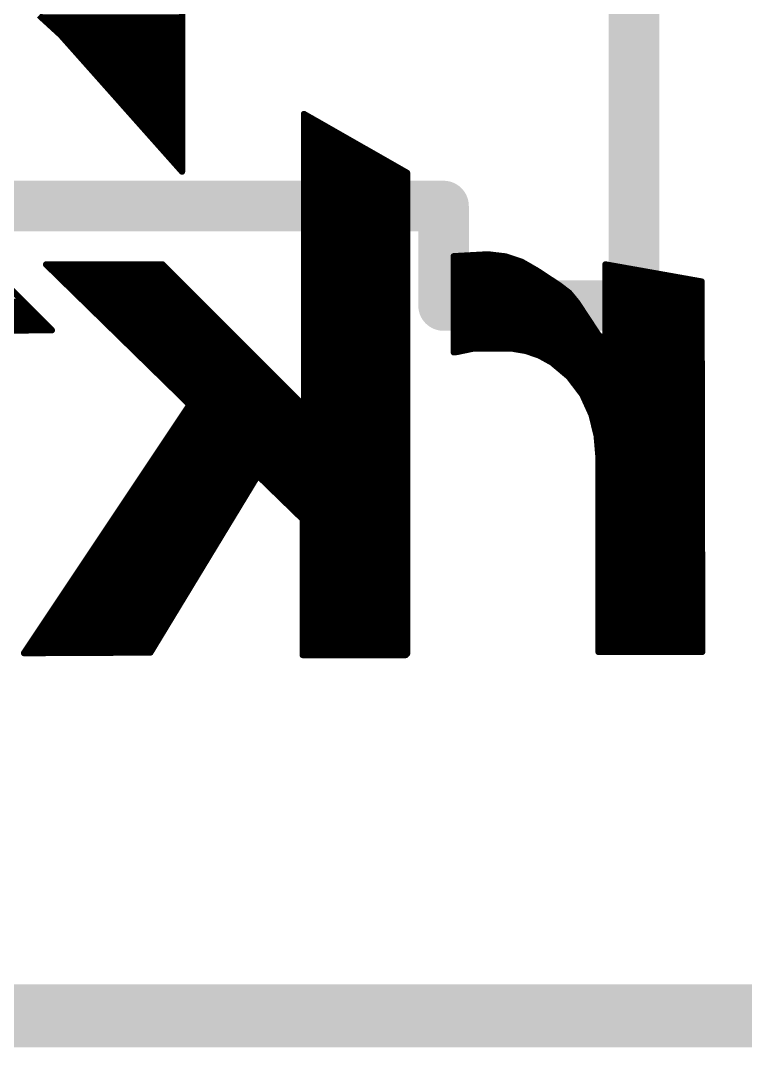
# Model space of a CAD drawing. Extents: x -0.1 to 38.2, y -26.7 to 20.4.
# Drawn here: x 21.35 to 24.263, y -0.127 to 4.001 of the extents above; entities that cross this region are included whole.
import ezdxf

# ---------------------------------------------------------------- set-up
doc = ezdxf.new("R2010")
doc.units = 0
for name, color, linetype in [('1', 12, 'CONTINUOUS'), ('16', 132, 'CONTINUOUS'), ('20', 53, 'CONTINUOUS'), ('21', 41, 'CONTINUOUS'), ('22', 40, 'CONTINUOUS')]:
    doc.layers.add(name, color=color, linetype=linetype)

msp = doc.modelspace()

# ---------------------------------------------------------------- linework, layer by layer
at = {"layer": '1', "const_width": 0.254}
msp.add_lwpolyline([(38.1, 0), (0, 0)], dxfattribs=at)
at = {"layer": '16', "const_width": 0.254}
msp.add_lwpolyline([(38.1, 0), (0, 0)], dxfattribs=at)
at = {"layer": '20', "const_width": 0.2032}
msp.add_lwpolyline([(0, 0), (38.1, 0)], dxfattribs=at)
at = {"layer": '21', "const_width": 0.2032}
for points in [[(23.815, 2.855), (23.815, 12.385)], [(15.05, 3.255), (23.05, 3.255)], [(23.05, 3.255), (23.05, 2.855)], [(23.05, 2.855), (23.815, 2.855)]]:
    msp.add_lwpolyline(points, dxfattribs=at)
at = {"layer": '21', "const_width": 0.1016}
for points in [[(23.1008, 3.255, 1), (22.9992, 3.255)], [(23.05, 3.2042, 1), (23.05, 3.3058)], [(23.05, 2.9058, 1), (23.05, 2.8042)], [(23.815, 2.8042, 1), (23.815, 2.9058)], [(22.9992, 2.855, 1), (23.1008, 2.855)], [(23.7642, 2.855, 1), (23.8658, 2.855)]]:
    msp.add_lwpolyline(points, format="xyb", dxfattribs=at)
at = {"layer": '22', "const_width": 0.0254}
for points in [[(21.9989, 4.9098), (21.9989, 3.3934)], [(21.5113, 3.9421), (21.4245, 4.0216)], [(21.4337, 4.0132), (21.9989, 4.0132)], [(21.4614, 3.9878), (21.9989, 3.9878)], [(21.4891, 3.9624), (21.9989, 3.9624)], [(21.9989, 3.3934), (21.5113, 3.9421)], [(21.5158, 3.937), (21.9989, 3.937)], [(21.5384, 3.9116), (21.9989, 3.9116)], [(21.561, 3.8862), (21.9989, 3.8862)], [(21.5836, 3.8608), (21.9989, 3.8608)], [(21.6061, 3.8354), (21.9989, 3.8354)], [(21.6287, 3.81), (21.9989, 3.81)], [(21.6513, 3.7846), (21.9989, 3.7846)], [(21.6738, 3.7592), (21.9989, 3.7592)], [(21.6964, 3.7338), (21.9989, 3.7338)], [(21.719, 3.7084), (21.9989, 3.7084)], [(21.7416, 3.683), (21.9989, 3.683)], [(21.7641, 3.6576), (21.9989, 3.6576)], [(21.7867, 3.6322), (21.9989, 3.6322)], [(22.9032, 3.3884), (22.4892, 3.6246)], [(22.4892, 3.6246), (22.4892, 2.4511)], [(21.8093, 3.6068), (21.9989, 3.6068)], [(21.8318, 3.5814), (21.9989, 3.5814)], [(22.4892, 3.6068), (22.5204, 3.6068)], [(22.4892, 3.5814), (22.5649, 3.5814)], [(21.8544, 3.556), (21.9989, 3.556)], [(22.4892, 3.556), (22.6094, 3.556)], [(21.877, 3.5306), (21.9989, 3.5306)], [(21.8996, 3.5052), (21.9989, 3.5052)], [(22.4892, 3.5306), (22.654, 3.5306)], [(22.4892, 3.5052), (22.6985, 3.5052)], [(21.9221, 3.4798), (21.9989, 3.4798)], [(21.9447, 3.4544), (21.9989, 3.4544)], [(22.4892, 3.4798), (22.743, 3.4798)], [(22.4892, 3.4544), (22.7875, 3.4544)], [(21.9673, 3.429), (21.9989, 3.429)], [(22.4892, 3.429), (22.832, 3.429)], [(21.9898, 3.4036), (21.9989, 3.4036)], [(22.4892, 3.4036), (22.8766, 3.4036)], [(22.4892, 3.3782), (22.9032, 3.3782)], [(22.9032, 1.4554), (22.9032, 3.3884)], [(22.4892, 3.3528), (22.9032, 3.3528)], [(22.4892, 3.3274), (22.9032, 3.3274)], [(22.4892, 3.302), (22.9032, 3.302)], [(22.4892, 3.2766), (22.9032, 3.2766)], [(22.4892, 3.2512), (22.9032, 3.2512)], [(22.4892, 3.2258), (22.9032, 3.2258)], [(22.4892, 3.2004), (22.9032, 3.2004)], [(22.4892, 3.175), (22.9032, 3.175)], [(22.4892, 3.1496), (22.9032, 3.1496)], [(22.4892, 3.1242), (22.9032, 3.1242)], [(22.4892, 3.0988), (22.9032, 3.0988)], [(22.4892, 3.0734), (22.9032, 3.0734)], [(22.4892, 3.048), (22.9032, 3.048)], [(23.2283, 3.0607), (23.0911, 3.0531)], [(23.0911, 3.0531), (23.0911, 2.667)], [(23.0911, 3.048), (23.3112, 3.048)], [(23.2984, 3.0523), (23.2283, 3.0607)], [(23.3653, 3.03), (23.2984, 3.0523)], [(21.4757, 2.7559), (21.209, 3.0226)], [(21.9202, 3.0201), (21.4528, 3.0201)], [(21.4528, 3.0201), (22.0294, 2.4562)], [(22.4892, 2.4511), (21.9202, 3.0201)], [(22.4892, 3.0226), (22.9032, 3.0226)], [(23.0911, 3.0226), (23.3781, 3.0226)], [(23.4264, 2.9947), (23.3653, 3.03)], [(24.0868, 2.9515), (23.7007, 3.0201)], [(23.7007, 3.0201), (23.7007, 2.733)], [(21.4762, 2.9972), (21.9431, 2.9972)], [(21.5022, 2.9718), (21.9685, 2.9718)], [(22.4892, 2.9972), (22.9032, 2.9972)], [(22.4892, 2.9718), (22.9032, 2.9718)], [(23.0911, 2.9972), (23.4221, 2.9972)], [(23.0911, 2.9718), (23.4612, 2.9718)], [(23.5153, 2.9362), (23.4264, 2.9947)], [(23.7007, 2.9972), (23.8296, 2.9972)], [(23.7007, 2.9718), (23.9725, 2.9718)], [(21.5282, 2.9464), (21.9939, 2.9464)], [(21.5541, 2.921), (22.0193, 2.921)], [(22.4892, 2.9464), (22.9032, 2.9464)], [(22.4892, 2.921), (22.9032, 2.921)], [(23.0911, 2.9464), (23.4998, 2.9464)], [(23.0911, 2.921), (23.5352, 2.921)], [(23.5548, 2.906), (23.5153, 2.9362)], [(23.7007, 2.9464), (24.0868, 2.9464)], [(23.7007, 2.921), (24.0869, 2.921)], [(24.0894, 1.463), (24.0868, 2.9515)], [(21.5801, 2.8956), (22.0447, 2.8956)], [(22.4892, 2.8956), (22.9032, 2.8956)], [(23.0911, 2.8956), (23.5633, 2.8956)], [(23.5864, 2.8677), (23.5548, 2.906)], [(23.7007, 2.8956), (24.0869, 2.8956)], [(20.3606, 2.8702), (21.3614, 2.8702)], [(20.3606, 2.8448), (21.3868, 2.8448)], [(21.6061, 2.8702), (22.0701, 2.8702)], [(21.632, 2.8448), (22.0955, 2.8448)], [(22.4892, 2.8702), (22.9032, 2.8702)], [(22.4892, 2.8448), (22.9032, 2.8448)], [(23.0911, 2.8702), (23.5843, 2.8702)], [(23.0911, 2.8448), (23.6015, 2.8448)], [(23.655, 2.7635), (23.5864, 2.8677)], [(23.7007, 2.8702), (24.0869, 2.8702)], [(23.7007, 2.8448), (24.087, 2.8448)], [(20.3606, 2.8194), (21.4122, 2.8194)], [(20.3606, 2.794), (21.4376, 2.794)], [(21.658, 2.8194), (22.1209, 2.8194)], [(21.684, 2.794), (22.1463, 2.794)], [(22.4892, 2.8194), (22.9032, 2.8194)], [(22.4892, 2.794), (22.9032, 2.794)], [(23.0911, 2.8194), (23.6182, 2.8194)], [(23.0911, 2.794), (23.6349, 2.794)], [(23.7007, 2.8194), (24.087, 2.8194)], [(23.7007, 2.794), (24.0871, 2.794)], [(20.3606, 2.7686), (21.463, 2.7686)], [(21.0769, 2.7534), (21.4757, 2.7559)], [(21.71, 2.7686), (22.1717, 2.7686)], [(22.4892, 2.7686), (22.9032, 2.7686)], [(23.0911, 2.7686), (23.6516, 2.7686)], [(23.6753, 2.733), (23.655, 2.7635)], [(23.7007, 2.7686), (24.0871, 2.7686)], [(21.7359, 2.7432), (22.1971, 2.7432)], [(21.7619, 2.7178), (22.2225, 2.7178)], [(22.4892, 2.7432), (22.9032, 2.7432)], [(22.4892, 2.7178), (22.9032, 2.7178)], [(23.0911, 2.7432), (23.6685, 2.7432)], [(23.0911, 2.7178), (24.0872, 2.7178)], [(23.6906, 2.728), (23.6753, 2.733)], [(23.7007, 2.733), (23.6906, 2.728)], [(23.7007, 2.7432), (24.0872, 2.7432)], [(21.7879, 2.6924), (22.2479, 2.6924)], [(22.4892, 2.6924), (22.9032, 2.6924)], [(23.0911, 2.6924), (24.0873, 2.6924)], [(23.1089, 2.6695), (23.1699, 2.6822)], [(23.1699, 2.6822), (23.3248, 2.6822)], [(23.3248, 2.6822), (23.381, 2.6727)], [(23.381, 2.6727), (23.4349, 2.6539)], [(21.8139, 2.667), (22.2733, 2.667)], [(21.8398, 2.6416), (22.2987, 2.6416)], [(22.4892, 2.667), (22.9032, 2.667)], [(22.4892, 2.6416), (22.9032, 2.6416)], [(23.0911, 2.667), (23.0937, 2.667)], [(23.0911, 2.667), (23.0937, 2.667)], [(23.0937, 2.667), (23.1089, 2.6695)], [(23.3973, 2.667), (24.0873, 2.667)], [(23.4349, 2.6539), (23.4848, 2.6264)], [(23.4572, 2.6416), (24.0873, 2.6416)], [(21.8658, 2.6162), (22.3241, 2.6162)], [(21.8918, 2.5908), (22.3495, 2.5908)], [(22.4892, 2.6162), (22.9032, 2.6162)], [(22.4892, 2.5908), (22.9032, 2.5908)], [(23.4848, 2.6264), (23.5535, 2.5687)], [(23.4969, 2.6162), (24.0874, 2.6162)], [(23.5272, 2.5908), (24.0874, 2.5908)], [(21.9177, 2.5654), (22.3749, 2.5654)], [(22.4892, 2.5654), (22.9032, 2.5654)], [(23.5535, 2.5687), (23.6078, 2.4972)], [(23.556, 2.5654), (24.0875, 2.5654)], [(21.9437, 2.54), (22.4003, 2.54)], [(21.9697, 2.5146), (22.4257, 2.5146)], [(22.4892, 2.54), (22.9032, 2.54)], [(22.4892, 2.5146), (22.9032, 2.5146)], [(23.5753, 2.54), (24.0875, 2.54)], [(23.5945, 2.5146), (24.0876, 2.5146)], [(21.9957, 2.4892), (22.4511, 2.4892)], [(22.4892, 2.4892), (22.9032, 2.4892)], [(23.6078, 2.4972), (23.6449, 2.4155)], [(23.6114, 2.4892), (24.0876, 2.4892)], [(22.0294, 2.4562), (21.3639, 1.458)], [(22.0175, 2.4384), (22.9032, 2.4384)], [(22.0216, 2.4638), (22.4765, 2.4638)], [(22.4892, 2.4638), (22.9032, 2.4638)], [(23.6229, 2.4638), (24.0877, 2.4638)], [(23.6345, 2.4384), (24.0877, 2.4384)], [(21.9837, 2.3876), (22.9032, 2.3876)], [(22.0006, 2.413), (22.9032, 2.413)], [(23.6449, 2.4155), (23.6654, 2.3315)], [(23.6455, 2.413), (24.0877, 2.413)], [(23.6517, 2.3876), (24.0878, 2.3876)], [(21.9667, 2.3622), (22.9032, 2.3622)], [(23.6579, 2.3622), (24.0878, 2.3622)], [(21.9329, 2.3114), (22.9032, 2.3114)], [(21.9498, 2.3368), (22.9032, 2.3368)], [(23.6641, 2.3368), (24.0879, 2.3368)], [(23.6654, 2.3315), (23.6728, 2.2454)], [(23.6671, 2.3114), (24.0879, 2.3114)], [(21.899, 2.2606), (22.9032, 2.2606)], [(21.9159, 2.286), (22.9032, 2.286)], [(23.6693, 2.286), (24.088, 2.286)], [(23.6715, 2.2606), (24.088, 2.2606)], [(21.8821, 2.2352), (22.9032, 2.2352)], [(23.6728, 2.2454), (23.6728, 1.463)], [(23.6728, 2.2352), (24.0881, 2.2352)], [(21.8482, 2.1844), (22.9032, 2.1844)], [(21.8651, 2.2098), (22.9032, 2.2098)], [(23.6728, 2.2098), (24.0881, 2.2098)], [(23.6728, 2.1844), (24.0881, 2.1844)], [(21.8313, 2.159), (22.2956, 2.159)], [(21.8719, 1.4605), (22.2987, 2.1641)], [(22.2987, 2.1641), (22.3037, 2.1717)], [(22.3037, 2.1717), (22.4841, 1.9964)], [(22.3168, 2.159), (22.9032, 2.159)], [(23.6728, 2.159), (24.0882, 2.159)], [(21.7974, 2.1082), (22.2648, 2.1082)], [(21.8143, 2.1336), (22.2802, 2.1336)], [(22.3429, 2.1336), (22.9032, 2.1336)], [(22.369, 2.1082), (22.9032, 2.1082)], [(23.6728, 2.1336), (24.0882, 2.1336)], [(23.6728, 2.1082), (24.0883, 2.1082)], [(21.7635, 2.0574), (22.234, 2.0574)], [(21.7805, 2.0828), (22.2494, 2.0828)], [(22.3952, 2.0828), (22.9032, 2.0828)], [(22.4213, 2.0574), (22.9032, 2.0574)], [(23.6728, 2.0828), (24.0883, 2.0828)], [(23.6728, 2.0574), (24.0884, 2.0574)], [(21.7466, 2.032), (22.2186, 2.032)], [(22.4475, 2.032), (22.9032, 2.032)], [(23.6728, 2.032), (24.0884, 2.032)], [(21.7127, 1.9812), (22.1878, 1.9812)], [(21.7297, 2.0066), (22.2032, 2.0066)], [(22.4736, 2.0066), (22.9032, 2.0066)], [(22.4841, 1.9964), (22.4841, 1.4503)], [(22.4841, 1.9812), (22.9032, 1.9812)], [(23.6728, 2.0066), (24.0885, 2.0066)], [(23.6728, 1.9812), (24.0885, 1.9812)], [(21.6789, 1.9304), (22.1569, 1.9304)], [(21.6958, 1.9558), (22.1723, 1.9558)], [(22.4841, 1.9558), (22.9032, 1.9558)], [(22.4841, 1.9304), (22.9032, 1.9304)], [(23.6728, 1.9558), (24.0885, 1.9558)], [(23.6728, 1.9304), (24.0886, 1.9304)], [(21.6619, 1.905), (22.1415, 1.905)], [(22.4841, 1.905), (22.9032, 1.905)], [(23.6728, 1.905), (24.0886, 1.905)], [(21.628, 1.8542), (22.1107, 1.8542)], [(21.645, 1.8796), (22.1261, 1.8796)], [(22.4841, 1.8796), (22.9032, 1.8796)], [(22.4841, 1.8542), (22.9032, 1.8542)], [(23.6728, 1.8796), (24.0887, 1.8796)], [(23.6728, 1.8542), (24.0887, 1.8542)], [(21.6111, 1.8288), (22.0953, 1.8288)], [(22.4841, 1.8288), (22.9032, 1.8288)], [(23.6728, 1.8288), (24.0888, 1.8288)], [(21.5772, 1.778), (22.0645, 1.778)], [(21.5942, 1.8034), (22.0799, 1.8034)], [(22.4841, 1.8034), (22.9032, 1.8034)], [(22.4841, 1.778), (22.9032, 1.778)], [(23.6728, 1.8034), (24.0888, 1.8034)], [(23.6728, 1.778), (24.0889, 1.778)], [(21.5434, 1.7272), (22.0337, 1.7272)], [(21.5603, 1.7526), (22.0491, 1.7526)], [(22.4841, 1.7526), (22.9032, 1.7526)], [(22.4841, 1.7272), (22.9032, 1.7272)], [(23.6728, 1.7526), (24.0889, 1.7526)], [(23.6728, 1.7272), (24.0889, 1.7272)], [(21.5264, 1.7018), (22.0183, 1.7018)], [(22.4841, 1.7018), (22.9032, 1.7018)], [(23.6728, 1.7018), (24.089, 1.7018)], [(21.4926, 1.651), (21.9875, 1.651)], [(21.5095, 1.6764), (22.0029, 1.6764)], [(22.4841, 1.6764), (22.9032, 1.6764)], [(22.4841, 1.651), (22.9032, 1.651)], [(23.6728, 1.6764), (24.089, 1.6764)], [(23.6728, 1.651), (24.0891, 1.651)], [(21.4587, 1.6002), (21.9566, 1.6002)], [(21.4756, 1.6256), (21.972, 1.6256)], [(22.4841, 1.6256), (22.9032, 1.6256)], [(22.4841, 1.6002), (22.9032, 1.6002)], [(23.6728, 1.6256), (24.0891, 1.6256)], [(23.6728, 1.6002), (24.0892, 1.6002)], [(21.4418, 1.5748), (21.9412, 1.5748)], [(22.4841, 1.5748), (22.9032, 1.5748)], [(23.6728, 1.5748), (24.0892, 1.5748)], [(21.4079, 1.524), (21.9104, 1.524)], [(21.4248, 1.5494), (21.9258, 1.5494)], [(22.4841, 1.5494), (22.9032, 1.5494)], [(22.4841, 1.524), (22.9032, 1.524)], [(23.6728, 1.5494), (24.0892, 1.5494)], [(23.6728, 1.524), (24.0893, 1.524)], [(21.391, 1.4986), (21.895, 1.4986)], [(22.4841, 1.4986), (22.9032, 1.4986)], [(23.6728, 1.4986), (24.0893, 1.4986)], [(21.3639, 1.458), (21.8719, 1.4605)], [(21.374, 1.4732), (21.8796, 1.4732)], [(22.4841, 1.4732), (22.9032, 1.4732)], [(22.4841, 1.4503), (22.8981, 1.4503)], [(22.8981, 1.4503), (22.9032, 1.4554)], [(23.6728, 1.4732), (24.0894, 1.4732)], [(23.6728, 1.463), (24.0894, 1.463)]]:
    msp.add_lwpolyline(points, dxfattribs=at)
at = {"layer": '22', "const_width": 0.0127}
for points in [[(21.4614, 3.9941, 1), (21.4614, 3.9815)], [(21.4891, 3.9688, 1), (21.4891, 3.9561)], [(21.9989, 3.9815, 1), (21.9989, 3.9941)], [(21.9989, 3.9561, 1), (21.9989, 3.9688)], [(21.516, 3.9463, 1), (21.5066, 3.9379)], [(21.507, 3.9374, 1), (21.5156, 3.9468)], [(21.5158, 3.9434, 1), (21.5158, 3.9307)], [(21.5384, 3.9179, 1), (21.5384, 3.9053)], [(21.9989, 3.9307, 1), (21.9989, 3.9434)], [(21.9989, 3.9053, 1), (21.9989, 3.9179)], [(21.561, 3.8925, 1), (21.561, 3.8799)], [(21.9989, 3.8799, 1), (21.9989, 3.8925)], [(21.5836, 3.8672, 1), (21.5836, 3.8545)], [(21.6061, 3.8418, 1), (21.6061, 3.8291)], [(21.9989, 3.8545, 1), (21.9989, 3.8672)], [(21.9989, 3.8291, 1), (21.9989, 3.8418)], [(21.6287, 3.8163, 1), (21.6287, 3.8037)], [(21.6513, 3.791, 1), (21.6513, 3.7783)], [(21.9989, 3.8037, 1), (21.9989, 3.8163)], [(21.9989, 3.7783, 1), (21.9989, 3.791)], [(21.6738, 3.7656, 1), (21.6738, 3.7529)], [(21.9989, 3.7529, 1), (21.9989, 3.7656)], [(21.6964, 3.7401, 1), (21.6964, 3.7275)], [(21.719, 3.7147, 1), (21.719, 3.7021)], [(21.9989, 3.7275, 1), (21.9989, 3.7401)], [(21.9989, 3.7021, 1), (21.9989, 3.7147)], [(21.7416, 3.6894, 1), (21.7416, 3.6767)], [(21.9989, 3.6767, 1), (21.9989, 3.6894)], [(21.7641, 3.6639, 1), (21.7641, 3.6513)], [(21.7867, 3.6385, 1), (21.7867, 3.6259)], [(21.9989, 3.6513, 1), (21.9989, 3.6639)], [(21.9989, 3.6259, 1), (21.9989, 3.6385)], [(22.4956, 3.6246, 1), (22.4828, 3.6246)], [(22.4923, 3.6301, 1), (22.4861, 3.6191)], [(21.8093, 3.6132, 1), (21.8093, 3.6005)], [(21.8318, 3.5878, 1), (21.8318, 3.5751)], [(21.9989, 3.6005, 1), (21.9989, 3.6132)], [(21.9989, 3.5751, 1), (21.9989, 3.5878)], [(22.4892, 3.6132, 1), (22.4892, 3.6005)], [(22.4892, 3.5878, 1), (22.4892, 3.5751)], [(22.5204, 3.6005, 1), (22.5204, 3.6132)], [(22.5649, 3.5751, 1), (22.5649, 3.5878)], [(21.8544, 3.5623, 1), (21.8544, 3.5497)], [(21.9989, 3.5497, 1), (21.9989, 3.5623)], [(22.4892, 3.5623, 1), (22.4892, 3.5497)], [(22.6094, 3.5497, 1), (22.6094, 3.5623)], [(21.877, 3.537, 1), (21.877, 3.5243)], [(21.8996, 3.5116, 1), (21.8996, 3.4989)], [(21.9989, 3.5243, 1), (21.9989, 3.537)], [(21.9989, 3.4989, 1), (21.9989, 3.5116)], [(22.4892, 3.537, 1), (22.4892, 3.5243)], [(22.4892, 3.5116, 1), (22.4892, 3.4989)], [(22.654, 3.5243, 1), (22.654, 3.537)], [(22.6985, 3.4989, 1), (22.6985, 3.5116)], [(21.9221, 3.4861, 1), (21.9221, 3.4735)], [(21.9989, 3.4735, 1), (21.9989, 3.4861)], [(22.4892, 3.4861, 1), (22.4892, 3.4735)], [(22.743, 3.4735, 1), (22.743, 3.4861)], [(21.9447, 3.4607, 1), (21.9447, 3.4481)], [(21.9673, 3.4354, 1), (21.9673, 3.4227)], [(21.9989, 3.4481, 1), (21.9989, 3.4607)], [(21.9989, 3.4227, 1), (21.9989, 3.4354)], [(22.4892, 3.4607, 1), (22.4892, 3.4481)], [(22.4892, 3.4354, 1), (22.4892, 3.4227)], [(22.7875, 3.4481, 1), (22.7875, 3.4607)], [(22.832, 3.4227, 1), (22.832, 3.4354)], [(21.9898, 3.4099, 1), (21.9898, 3.3973)], [(21.9926, 3.3934, 1), (22.0053, 3.3934)], [(21.9942, 3.3892, 1), (22.0036, 3.3976)], [(21.9989, 3.3973, 1), (21.9989, 3.4099)], [(22.4892, 3.4099, 1), (22.4892, 3.3973)], [(22.4892, 3.3845, 1), (22.4892, 3.3719)], [(22.8766, 3.3973, 1), (22.8766, 3.4099)], [(22.9096, 3.3884, 1), (22.8969, 3.3884)], [(22.9001, 3.3829, 1), (22.9063, 3.3939)], [(22.9032, 3.3719, 1), (22.9032, 3.3845)], [(22.4892, 3.3592, 1), (22.4892, 3.3465)], [(22.9032, 3.3465, 1), (22.9032, 3.3592)], [(22.4892, 3.3338, 1), (22.4892, 3.3211)], [(22.4892, 3.3083, 1), (22.4892, 3.2957)], [(22.9032, 3.3211, 1), (22.9032, 3.3338)], [(22.9032, 3.2957, 1), (22.9032, 3.3083)], [(22.4892, 3.283, 1), (22.4892, 3.2703)], [(22.4892, 3.2576, 1), (22.4892, 3.2449)], [(22.9032, 3.2703, 1), (22.9032, 3.283)], [(22.9032, 3.2449, 1), (22.9032, 3.2576)], [(22.4892, 3.2321, 1), (22.4892, 3.2195)], [(22.9032, 3.2195, 1), (22.9032, 3.2321)], [(22.4892, 3.2067, 1), (22.4892, 3.1941)], [(22.4892, 3.1814, 1), (22.4892, 3.1687)], [(22.9032, 3.1941, 1), (22.9032, 3.2067)], [(22.9032, 3.1687, 1), (22.9032, 3.1814)], [(22.4892, 3.1559, 1), (22.4892, 3.1433)], [(22.9032, 3.1433, 1), (22.9032, 3.1559)], [(22.4892, 3.1305, 1), (22.4892, 3.1179)], [(22.4892, 3.1052, 1), (22.4892, 3.0925)], [(22.9032, 3.1179, 1), (22.9032, 3.1305)], [(22.9032, 3.0925, 1), (22.9032, 3.1052)], [(22.4892, 3.0798, 1), (22.4892, 3.0671)], [(22.4892, 3.0543, 1), (22.4892, 3.0417)], [(22.9032, 3.0671, 1), (22.9032, 3.0798)], [(22.9032, 3.0417, 1), (22.9032, 3.0543)], [(23.0975, 3.0531, 1), (23.0847, 3.0531)], [(23.0907, 3.0594, 1), (23.0915, 3.0468)], [(23.0911, 3.0543, 1), (23.0911, 3.0417)], [(23.2291, 3.067, 1), (23.2275, 3.0544)], [(23.2287, 3.0544, 1), (23.2279, 3.067)], [(23.3004, 3.0583, 1), (23.2963, 3.0463)], [(23.2976, 3.046, 1), (23.2991, 3.0586)], [(23.3112, 3.0417, 1), (23.3112, 3.0543)], [(21.4528, 3.0265, 1), (21.4528, 3.0138)], [(21.4572, 3.0246, 1), (21.4484, 3.0156)], [(21.9247, 3.0246, 1), (21.9157, 3.0156)], [(21.9202, 3.0138, 1), (21.9202, 3.0265)], [(22.4892, 3.029, 1), (22.4892, 3.0163)], [(22.9032, 3.0163, 1), (22.9032, 3.029)], [(23.0911, 3.029, 1), (23.0911, 3.0163)], [(23.3685, 3.0355, 1), (23.3621, 3.0245)], [(23.3633, 3.024, 1), (23.3673, 3.036)], [(23.3781, 3.0163, 1), (23.3781, 3.029)], [(23.7018, 3.0264, 1), (23.6996, 3.0138)], [(23.7071, 3.0201, 1), (23.6944, 3.0201)], [(21.4762, 3.0036, 1), (21.4762, 2.9909)], [(21.5022, 2.9781, 1), (21.5022, 2.9655)], [(21.9431, 2.9909, 1), (21.9431, 3.0036)], [(21.9685, 2.9655, 1), (21.9685, 2.9781)], [(22.4892, 3.0036, 1), (22.4892, 2.9909)], [(22.4892, 2.9781, 1), (22.4892, 2.9655)], [(22.9032, 2.9909, 1), (22.9032, 3.0036)], [(22.9032, 2.9655, 1), (22.9032, 2.9781)], [(23.0911, 3.0036, 1), (23.0911, 2.9909)], [(23.0911, 2.9781, 1), (23.0911, 2.9655)], [(23.4299, 3, 1), (23.4229, 2.9894)], [(23.4221, 2.9909, 1), (23.4221, 3.0036)], [(23.4232, 2.9892, 1), (23.4296, 3.0002)], [(23.4612, 2.9655, 1), (23.4612, 2.9781)], [(23.7007, 3.0036, 1), (23.7007, 2.9909)], [(23.7007, 2.9781, 1), (23.7007, 2.9655)], [(23.8296, 2.9909, 1), (23.8296, 3.0036)], [(23.9725, 2.9655, 1), (23.9725, 2.9781)], [(21.5282, 2.9527, 1), (21.5282, 2.9401)], [(21.5541, 2.9274, 1), (21.5541, 2.9147)], [(21.9939, 2.9401, 1), (21.9939, 2.9527)], [(22.0193, 2.9147, 1), (22.0193, 2.9274)], [(22.4892, 2.9527, 1), (22.4892, 2.9401)], [(22.4892, 2.9274, 1), (22.4892, 2.9147)], [(22.9032, 2.9401, 1), (22.9032, 2.9527)], [(22.9032, 2.9147, 1), (22.9032, 2.9274)], [(23.0911, 2.9274, 1), (23.0911, 2.9147)], [(23.0911, 2.9527, 1), (23.0911, 2.9401)], [(23.4998, 2.9401, 1), (23.4998, 2.9527)], [(23.5192, 2.9412, 1), (23.5114, 2.9312)], [(23.5118, 2.9309, 1), (23.5188, 2.9415)], [(23.5352, 2.9147, 1), (23.5352, 2.9274)], [(23.7007, 2.9274, 1), (23.7007, 2.9147)], [(23.7007, 2.9527, 1), (23.7007, 2.9401)], [(24.0931, 2.9515, 1), (24.0805, 2.9515)], [(24.0857, 2.9452, 1), (24.0879, 2.9578)], [(24.0868, 2.9401, 1), (24.0868, 2.9527)], [(24.0869, 2.9147, 1), (24.0869, 2.9274)], [(21.5801, 2.9019, 1), (21.5801, 2.8893)], [(22.0447, 2.8893, 1), (22.0447, 2.9019)], [(22.4892, 2.9019, 1), (22.4892, 2.8893)], [(22.9032, 2.8893, 1), (22.9032, 2.9019)], [(23.0911, 2.9019, 1), (23.0911, 2.8893)], [(23.5596, 2.91, 1), (23.5499, 2.902)], [(23.5509, 2.901, 1), (23.5586, 2.911)], [(23.5633, 2.8893, 1), (23.5633, 2.9019)], [(23.7007, 2.9019, 1), (23.7007, 2.8893)], [(24.0869, 2.8893, 1), (24.0869, 2.9019)], [(21.3614, 2.8639, 1), (21.3614, 2.8765)], [(21.3868, 2.8385, 1), (21.3868, 2.8512)], [(21.6061, 2.8765, 1), (21.6061, 2.8639)], [(21.632, 2.8512, 1), (21.632, 2.8385)], [(22.0701, 2.8639, 1), (22.0701, 2.8765)], [(22.0955, 2.8385, 1), (22.0955, 2.8512)], [(22.4892, 2.8765, 1), (22.4892, 2.8639)], [(22.4892, 2.8512, 1), (22.4892, 2.8385)], [(22.9032, 2.8639, 1), (22.9032, 2.8765)], [(22.9032, 2.8385, 1), (22.9032, 2.8512)], [(23.0911, 2.8512, 1), (23.0911, 2.8385)], [(23.0911, 2.8765, 1), (23.0911, 2.8639)], [(23.5917, 2.8712, 1), (23.5811, 2.8642)], [(23.5815, 2.8637, 1), (23.5913, 2.8717)], [(23.5843, 2.8639, 1), (23.5843, 2.8765)], [(23.6015, 2.8385, 1), (23.6015, 2.8512)], [(23.7007, 2.8512, 1), (23.7007, 2.8385)], [(23.7007, 2.8765, 1), (23.7007, 2.8639)], [(24.0869, 2.8639, 1), (24.0869, 2.8765)], [(24.087, 2.8385, 1), (24.087, 2.8512)], [(21.4122, 2.8131, 1), (21.4122, 2.8258)], [(21.658, 2.8258, 1), (21.658, 2.8131)], [(22.1209, 2.8131, 1), (22.1209, 2.8258)], [(22.4892, 2.8258, 1), (22.4892, 2.8131)], [(22.9032, 2.8131, 1), (22.9032, 2.8258)], [(23.0911, 2.8258, 1), (23.0911, 2.8131)], [(23.6182, 2.8131, 1), (23.6182, 2.8258)], [(23.7007, 2.8258, 1), (23.7007, 2.8131)], [(24.087, 2.8131, 1), (24.087, 2.8258)], [(21.4376, 2.7877, 1), (21.4376, 2.8003)], [(21.463, 2.7623, 1), (21.463, 2.775)], [(21.4712, 2.7514, 1), (21.4802, 2.7604)], [(21.4757, 2.7496, 1), (21.4757, 2.7622)], [(21.684, 2.8003, 1), (21.684, 2.7877)], [(21.71, 2.775, 1), (21.71, 2.7623)], [(22.1463, 2.7877, 1), (22.1463, 2.8003)], [(22.1717, 2.7623, 1), (22.1717, 2.775)], [(22.4892, 2.8003, 1), (22.4892, 2.7877)], [(22.4892, 2.775, 1), (22.4892, 2.7623)], [(22.9032, 2.7877, 1), (22.9032, 2.8003)], [(22.9032, 2.7623, 1), (22.9032, 2.775)], [(23.0911, 2.775, 1), (23.0911, 2.7623)], [(23.0911, 2.8003, 1), (23.0911, 2.7877)], [(23.6349, 2.7877, 1), (23.6349, 2.8003)], [(23.6603, 2.767, 1), (23.6497, 2.76)], [(23.6497, 2.76, 1), (23.6603, 2.767)], [(23.6516, 2.7623, 1), (23.6516, 2.775)], [(23.7007, 2.775, 1), (23.7007, 2.7623)], [(23.7007, 2.8003, 1), (23.7007, 2.7877)], [(24.0871, 2.7877, 1), (24.0871, 2.8003)], [(24.0871, 2.7623, 1), (24.0871, 2.775)], [(21.7359, 2.7496, 1), (21.7359, 2.7369)], [(21.7619, 2.7241, 1), (21.7619, 2.7115)], [(22.1971, 2.7369, 1), (22.1971, 2.7496)], [(22.2225, 2.7115, 1), (22.2225, 2.7241)], [(22.4892, 2.7496, 1), (22.4892, 2.7369)], [(22.4892, 2.7241, 1), (22.4892, 2.7115)], [(22.9032, 2.7369, 1), (22.9032, 2.7496)], [(22.9032, 2.7115, 1), (22.9032, 2.7241)], [(23.0911, 2.7496, 1), (23.0911, 2.7369)], [(23.0911, 2.7241, 1), (23.0911, 2.7115)], [(23.6685, 2.7369, 1), (23.6685, 2.7496)], [(23.6773, 2.739, 1), (23.6733, 2.727)], [(23.67, 2.7295, 1), (23.6806, 2.7365)], [(23.6878, 2.7337, 1), (23.6934, 2.7223)], [(23.6886, 2.722, 1), (23.6926, 2.734)], [(23.7007, 2.7496, 1), (23.7007, 2.7369)], [(23.6944, 2.733, 1), (23.7071, 2.733)], [(23.7035, 2.7273, 1), (23.6979, 2.7387)], [(24.0872, 2.7369, 1), (24.0872, 2.7496)], [(24.0872, 2.7115, 1), (24.0872, 2.7241)], [(21.7879, 2.6987, 1), (21.7879, 2.6861)], [(22.2479, 2.6861, 1), (22.2479, 2.6987)], [(22.4892, 2.6987, 1), (22.4892, 2.6861)], [(22.9032, 2.6861, 1), (22.9032, 2.6987)], [(23.0911, 2.6987, 1), (23.0911, 2.6861)], [(23.1699, 2.6885, 1), (23.1699, 2.6759)], [(23.1712, 2.676, 1), (23.1686, 2.6884)], [(23.3259, 2.6885, 1), (23.3237, 2.6759)], [(23.3248, 2.6759, 1), (23.3248, 2.6885)], [(23.3831, 2.6787, 1), (23.3789, 2.6667)], [(23.38, 2.6664, 1), (23.3821, 2.6789)], [(24.0873, 2.6861, 1), (24.0873, 2.6987)], [(21.8139, 2.6734, 1), (21.8139, 2.6607)], [(21.8398, 2.6479, 1), (21.8398, 2.6353)], [(22.2733, 2.6607, 1), (22.2733, 2.6734)], [(22.2987, 2.6353, 1), (22.2987, 2.6479)], [(22.4892, 2.6734, 1), (22.4892, 2.6607)], [(22.4892, 2.6479, 1), (22.4892, 2.6353)], [(22.9032, 2.6607, 1), (22.9032, 2.6734)], [(22.9032, 2.6353, 1), (22.9032, 2.6479)], [(23.0911, 2.6734, 1), (23.0911, 2.6607)], [(23.0911, 2.6734, 1), (23.0911, 2.6607)], [(23.0847, 2.667, 1), (23.0975, 2.667)], [(23.0927, 2.6733, 1), (23.0947, 2.6607)], [(23.0937, 2.6607, 1), (23.0937, 2.6734)], [(23.0937, 2.6607, 1), (23.0937, 2.6734)], [(23.1076, 2.6757, 1), (23.1102, 2.6633)], [(23.1099, 2.6632, 1), (23.1079, 2.6758)], [(23.3973, 2.6734, 1), (23.3973, 2.6607)], [(23.4379, 2.6595, 1), (23.4318, 2.6484)], [(23.4328, 2.6479, 1), (23.437, 2.6599)], [(23.4572, 2.6479, 1), (23.4572, 2.6353)], [(24.0873, 2.6607, 1), (24.0873, 2.6734)], [(24.0873, 2.6353, 1), (24.0873, 2.6479)], [(21.8658, 2.6225, 1), (21.8658, 2.6099)], [(21.8918, 2.5972, 1), (21.8918, 2.5845)], [(22.3241, 2.6099, 1), (22.3241, 2.6225)], [(22.3495, 2.5845, 1), (22.3495, 2.5972)], [(22.4892, 2.6225, 1), (22.4892, 2.6099)], [(22.4892, 2.5972, 1), (22.4892, 2.5845)], [(22.9032, 2.6099, 1), (22.9032, 2.6225)], [(22.9032, 2.5845, 1), (22.9032, 2.5972)], [(23.4889, 2.6313, 1), (23.4807, 2.6215)], [(23.4817, 2.6208, 1), (23.4879, 2.632)], [(23.4969, 2.6225, 1), (23.4969, 2.6099)], [(23.5272, 2.5972, 1), (23.5272, 2.5845)], [(24.0874, 2.6099, 1), (24.0874, 2.6225)], [(24.0874, 2.5845, 1), (24.0874, 2.5972)], [(21.9177, 2.5717, 1), (21.9177, 2.5591)], [(22.3749, 2.5591, 1), (22.3749, 2.5717)], [(22.4892, 2.5717, 1), (22.4892, 2.5591)], [(22.9032, 2.5591, 1), (22.9032, 2.5717)], [(23.5586, 2.5725, 1), (23.5484, 2.5648)], [(23.5494, 2.5638, 1), (23.5576, 2.5735)], [(23.556, 2.5717, 1), (23.556, 2.5591)], [(24.0875, 2.5591, 1), (24.0875, 2.5717)], [(21.9437, 2.5463, 1), (21.9437, 2.5337)], [(21.9697, 2.521, 1), (21.9697, 2.5083)], [(22.4003, 2.5337, 1), (22.4003, 2.5463)], [(22.4257, 2.5083, 1), (22.4257, 2.521)], [(22.4892, 2.5463, 1), (22.4892, 2.5337)], [(22.4892, 2.521, 1), (22.4892, 2.5083)], [(22.9032, 2.5337, 1), (22.9032, 2.5463)], [(22.9032, 2.5083, 1), (22.9032, 2.521)], [(23.5753, 2.5463, 1), (23.5753, 2.5337)], [(23.5945, 2.521, 1), (23.5945, 2.5083)], [(24.0875, 2.5337, 1), (24.0875, 2.5463)], [(24.0876, 2.5083, 1), (24.0876, 2.521)], [(21.9957, 2.4956, 1), (21.9957, 2.4829)], [(22.4511, 2.4829, 1), (22.4511, 2.4956)], [(22.4892, 2.4956, 1), (22.4892, 2.4829)], [(22.9032, 2.4829, 1), (22.9032, 2.4956)], [(23.6135, 2.4998, 1), (23.602, 2.4946)], [(23.6027, 2.4933, 1), (23.6128, 2.501)], [(23.6114, 2.4956, 1), (23.6114, 2.4829)], [(24.0876, 2.4829, 1), (24.0876, 2.4956)], [(22.0175, 2.4447, 1), (22.0175, 2.4321)], [(22.0216, 2.4701, 1), (22.0216, 2.4575)], [(22.0347, 2.4527, 1), (22.0241, 2.4597)], [(22.025, 2.4517, 1), (22.0338, 2.4607)], [(22.4765, 2.4575, 1), (22.4765, 2.4701)], [(22.4828, 2.4511, 1), (22.4956, 2.4511)], [(22.4892, 2.4701, 1), (22.4892, 2.4575)], [(22.4847, 2.4466, 1), (22.4937, 2.4556)], [(22.9032, 2.4575, 1), (22.9032, 2.4701)], [(22.9032, 2.4321, 1), (22.9032, 2.4447)], [(23.6229, 2.4701, 1), (23.6229, 2.4575)], [(23.6345, 2.4447, 1), (23.6345, 2.4321)], [(24.0877, 2.4575, 1), (24.0877, 2.4701)], [(24.0877, 2.4321, 1), (24.0877, 2.4447)], [(21.9837, 2.3939, 1), (21.9837, 2.3813)], [(22.0006, 2.4194, 1), (22.0006, 2.4067)], [(22.9032, 2.4067, 1), (22.9032, 2.4194)], [(22.9032, 2.3813, 1), (22.9032, 2.3939)], [(23.6511, 2.417, 1), (23.6387, 2.414)], [(23.6391, 2.4129, 1), (23.6507, 2.4181)], [(23.6455, 2.4194, 1), (23.6455, 2.4067)], [(23.6517, 2.3939, 1), (23.6517, 2.3813)], [(24.0877, 2.4067, 1), (24.0877, 2.4194)], [(24.0878, 2.3813, 1), (24.0878, 2.3939)], [(21.9667, 2.3685, 1), (21.9667, 2.3559)], [(22.9032, 2.3559, 1), (22.9032, 2.3685)], [(23.6579, 2.3685, 1), (23.6579, 2.3559)], [(24.0878, 2.3559, 1), (24.0878, 2.3685)], [(21.9329, 2.3177, 1), (21.9329, 2.3051)], [(21.9498, 2.3432, 1), (21.9498, 2.3305)], [(22.9032, 2.3305, 1), (22.9032, 2.3432)], [(22.9032, 2.3051, 1), (22.9032, 2.3177)], [(23.6641, 2.3432, 1), (23.6641, 2.3305)], [(23.6717, 2.3321, 1), (23.659, 2.331)], [(23.6592, 2.33, 1), (23.6715, 2.333)], [(23.6671, 2.3177, 1), (23.6671, 2.3051)], [(24.0879, 2.3305, 1), (24.0879, 2.3432)], [(24.0879, 2.3051, 1), (24.0879, 2.3177)], [(21.899, 2.267, 1), (21.899, 2.2543)], [(21.9159, 2.2923, 1), (21.9159, 2.2797)], [(22.9032, 2.2797, 1), (22.9032, 2.2923)], [(22.9032, 2.2543, 1), (22.9032, 2.267)], [(23.6693, 2.2923, 1), (23.6693, 2.2797)], [(23.6715, 2.267, 1), (23.6715, 2.2543)], [(24.088, 2.2797, 1), (24.088, 2.2923)], [(24.088, 2.2543, 1), (24.088, 2.267)], [(21.8821, 2.2416, 1), (21.8821, 2.2289)], [(22.9032, 2.2289, 1), (22.9032, 2.2416)], [(23.6792, 2.2454, 1), (23.6665, 2.2454)], [(23.6665, 2.2449, 1), (23.6791, 2.2459)], [(23.6728, 2.2416, 1), (23.6728, 2.2289)], [(24.0881, 2.2289, 1), (24.0881, 2.2416)], [(21.8482, 2.1907, 1), (21.8482, 2.1781)], [(21.8651, 2.2161, 1), (21.8651, 2.2035)], [(22.9032, 2.2035, 1), (22.9032, 2.2161)], [(22.9032, 2.1781, 1), (22.9032, 2.1907)], [(23.6728, 2.2161, 1), (23.6728, 2.2035)], [(23.6728, 2.1907, 1), (23.6728, 2.1781)], [(24.0881, 2.2035, 1), (24.0881, 2.2161)], [(24.0881, 2.1781, 1), (24.0881, 2.1907)], [(21.8313, 2.1654, 1), (21.8313, 2.1527)], [(22.2934, 2.1676, 1), (22.304, 2.1606)], [(22.3041, 2.1608, 1), (22.2933, 2.1674)], [(22.2956, 2.1527, 1), (22.2956, 2.1654)], [(22.3081, 2.1763, 1), (22.2993, 2.1671)], [(22.309, 2.1682, 1), (22.2984, 2.1752)], [(22.3168, 2.1654, 1), (22.3168, 2.1527)], [(22.9032, 2.1527, 1), (22.9032, 2.1654)], [(23.6728, 2.1654, 1), (23.6728, 2.1527)], [(24.0882, 2.1527, 1), (24.0882, 2.1654)], [(21.7974, 2.1145, 1), (21.7974, 2.1019)], [(21.8143, 2.1399, 1), (21.8143, 2.1273)], [(22.2648, 2.1019, 1), (22.2648, 2.1145)], [(22.2802, 2.1273, 1), (22.2802, 2.1399)], [(22.3429, 2.1399, 1), (22.3429, 2.1273)], [(22.369, 2.1145, 1), (22.369, 2.1019)], [(22.9032, 2.1273, 1), (22.9032, 2.1399)], [(22.9032, 2.1019, 1), (22.9032, 2.1145)], [(23.6728, 2.1399, 1), (23.6728, 2.1273)], [(23.6728, 2.1145, 1), (23.6728, 2.1019)], [(24.0882, 2.1273, 1), (24.0882, 2.1399)], [(24.0883, 2.1019, 1), (24.0883, 2.1145)], [(21.7635, 2.0637, 1), (21.7635, 2.0511)], [(21.7805, 2.0892, 1), (21.7805, 2.0765)], [(22.234, 2.0511, 1), (22.234, 2.0637)], [(22.2494, 2.0765, 1), (22.2494, 2.0892)], [(22.3952, 2.0892, 1), (22.3952, 2.0765)], [(22.4213, 2.0637, 1), (22.4213, 2.0511)], [(22.9032, 2.0765, 1), (22.9032, 2.0892)], [(22.9032, 2.0511, 1), (22.9032, 2.0637)], [(23.6728, 2.0892, 1), (23.6728, 2.0765)], [(23.6728, 2.0637, 1), (23.6728, 2.0511)], [(24.0883, 2.0765, 1), (24.0883, 2.0892)], [(24.0884, 2.0511, 1), (24.0884, 2.0637)], [(21.7466, 2.0383, 1), (21.7466, 2.0257)], [(22.2186, 2.0257, 1), (22.2186, 2.0383)], [(22.4475, 2.0383, 1), (22.4475, 2.0257)], [(22.9032, 2.0257, 1), (22.9032, 2.0383)], [(23.6728, 2.0383, 1), (23.6728, 2.0257)], [(24.0884, 2.0257, 1), (24.0884, 2.0383)], [(21.7127, 1.9876, 1), (21.7127, 1.9748)], [(21.7297, 2.013, 1), (21.7297, 2.0003)], [(22.1878, 1.9748, 1), (22.1878, 1.9876)], [(22.2032, 2.0003, 1), (22.2032, 2.013)], [(22.4736, 2.013, 1), (22.4736, 2.0003)], [(22.4905, 1.9964, 1), (22.4778, 1.9964)], [(22.4841, 1.9876, 1), (22.4841, 1.9748)], [(22.4797, 1.9918, 1), (22.4885, 2.001)], [(22.9032, 2.0003, 1), (22.9032, 2.013)], [(22.9032, 1.9748, 1), (22.9032, 1.9876)], [(23.6728, 1.9876, 1), (23.6728, 1.9748)], [(23.6728, 2.013, 1), (23.6728, 2.0003)], [(24.0885, 2.0003, 1), (24.0885, 2.013)], [(24.0885, 1.9748, 1), (24.0885, 1.9876)], [(21.6789, 1.9368, 1), (21.6789, 1.9241)], [(21.6958, 1.9622, 1), (21.6958, 1.9494)], [(22.1569, 1.9241, 1), (22.1569, 1.9368)], [(22.1723, 1.9494, 1), (22.1723, 1.9622)], [(22.4841, 1.9622, 1), (22.4841, 1.9494)], [(22.4841, 1.9368, 1), (22.4841, 1.9241)], [(22.9032, 1.9494, 1), (22.9032, 1.9622)], [(22.9032, 1.9241, 1), (22.9032, 1.9368)], [(23.6728, 1.9622, 1), (23.6728, 1.9494)], [(23.6728, 1.9368, 1), (23.6728, 1.9241)], [(24.0885, 1.9494, 1), (24.0885, 1.9622)], [(24.0886, 1.9241, 1), (24.0886, 1.9368)], [(21.6619, 1.9114, 1), (21.6619, 1.8986)], [(22.1415, 1.8986, 1), (22.1415, 1.9114)], [(22.4841, 1.9114, 1), (22.4841, 1.8986)], [(22.9032, 1.8986, 1), (22.9032, 1.9114)], [(23.6728, 1.9114, 1), (23.6728, 1.8986)], [(24.0886, 1.8986, 1), (24.0886, 1.9114)], [(21.628, 1.8606, 1), (21.628, 1.8478)], [(21.645, 1.886, 1), (21.645, 1.8733)], [(22.1107, 1.8478, 1), (22.1107, 1.8606)], [(22.1261, 1.8733, 1), (22.1261, 1.886)], [(22.4841, 1.886, 1), (22.4841, 1.8733)], [(22.4841, 1.8606, 1), (22.4841, 1.8478)], [(22.9032, 1.8733, 1), (22.9032, 1.886)], [(22.9032, 1.8478, 1), (22.9032, 1.8606)], [(23.6728, 1.8606, 1), (23.6728, 1.8478)], [(23.6728, 1.886, 1), (23.6728, 1.8733)], [(24.0887, 1.8733, 1), (24.0887, 1.886)], [(24.0887, 1.8478, 1), (24.0887, 1.8606)], [(21.5942, 1.8098, 1), (21.5942, 1.7971)], [(21.6111, 1.8352, 1), (21.6111, 1.8224)], [(22.0799, 1.7971, 1), (22.0799, 1.8098)], [(22.0953, 1.8224, 1), (22.0953, 1.8352)], [(22.4841, 1.8352, 1), (22.4841, 1.8224)], [(22.4841, 1.8098, 1), (22.4841, 1.7971)], [(22.9032, 1.8224, 1), (22.9032, 1.8352)], [(22.9032, 1.7971, 1), (22.9032, 1.8098)], [(23.6728, 1.8352, 1), (23.6728, 1.8224)], [(23.6728, 1.8098, 1), (23.6728, 1.7971)], [(24.0888, 1.8224, 1), (24.0888, 1.8352)], [(24.0888, 1.7971, 1), (24.0888, 1.8098)], [(21.5772, 1.7844, 1), (21.5772, 1.7716)], [(22.0645, 1.7716, 1), (22.0645, 1.7844)], [(22.4841, 1.7844, 1), (22.4841, 1.7716)], [(22.9032, 1.7716, 1), (22.9032, 1.7844)], [(23.6728, 1.7844, 1), (23.6728, 1.7716)], [(24.0889, 1.7716, 1), (24.0889, 1.7844)], [(21.5434, 1.7336, 1), (21.5434, 1.7208)], [(21.5603, 1.759, 1), (21.5603, 1.7463)], [(22.0337, 1.7208, 1), (22.0337, 1.7336)], [(22.0491, 1.7463, 1), (22.0491, 1.759)], [(22.4841, 1.759, 1), (22.4841, 1.7463)], [(22.4841, 1.7336, 1), (22.4841, 1.7208)], [(22.9032, 1.7463, 1), (22.9032, 1.759)], [(22.9032, 1.7208, 1), (22.9032, 1.7336)], [(23.6728, 1.7336, 1), (23.6728, 1.7208)], [(23.6728, 1.759, 1), (23.6728, 1.7463)], [(24.0889, 1.7463, 1), (24.0889, 1.759)], [(24.0889, 1.7208, 1), (24.0889, 1.7336)], [(21.5264, 1.7082, 1), (21.5264, 1.6954)], [(22.0183, 1.6954, 1), (22.0183, 1.7082)], [(22.4841, 1.7082, 1), (22.4841, 1.6954)], [(22.9032, 1.6954, 1), (22.9032, 1.7082)], [(23.6728, 1.7082, 1), (23.6728, 1.6954)], [(24.089, 1.6954, 1), (24.089, 1.7082)], [(21.4926, 1.6574, 1), (21.4926, 1.6446)], [(21.5095, 1.6828, 1), (21.5095, 1.6701)], [(21.9875, 1.6446, 1), (21.9875, 1.6574)], [(22.0029, 1.6701, 1), (22.0029, 1.6828)], [(22.4841, 1.6828, 1), (22.4841, 1.6701)], [(22.4841, 1.6574, 1), (22.4841, 1.6446)], [(22.9032, 1.6701, 1), (22.9032, 1.6828)], [(22.9032, 1.6446, 1), (22.9032, 1.6574)], [(23.6728, 1.6574, 1), (23.6728, 1.6446)], [(23.6728, 1.6828, 1), (23.6728, 1.6701)], [(24.089, 1.6701, 1), (24.089, 1.6828)], [(24.0891, 1.6446, 1), (24.0891, 1.6574)], [(21.4587, 1.6066, 1), (21.4587, 1.5938)], [(21.4756, 1.632, 1), (21.4756, 1.6193)], [(21.9566, 1.5938, 1), (21.9566, 1.6066)], [(21.972, 1.6193, 1), (21.972, 1.632)], [(22.4841, 1.632, 1), (22.4841, 1.6193)], [(22.4841, 1.6066, 1), (22.4841, 1.5938)], [(22.9032, 1.6193, 1), (22.9032, 1.632)], [(22.9032, 1.5938, 1), (22.9032, 1.6066)], [(23.6728, 1.6066, 1), (23.6728, 1.5938)], [(23.6728, 1.632, 1), (23.6728, 1.6193)], [(24.0891, 1.6193, 1), (24.0891, 1.632)], [(24.0892, 1.5938, 1), (24.0892, 1.6066)], [(21.4418, 1.5812, 1), (21.4418, 1.5684)], [(21.9412, 1.5684, 1), (21.9412, 1.5812)], [(22.4841, 1.5812, 1), (22.4841, 1.5684)], [(22.9032, 1.5684, 1), (22.9032, 1.5812)], [(23.6728, 1.5812, 1), (23.6728, 1.5684)], [(24.0892, 1.5684, 1), (24.0892, 1.5812)], [(21.4079, 1.5304, 1), (21.4079, 1.5176)], [(21.4248, 1.5558, 1), (21.4248, 1.5431)], [(21.9104, 1.5176, 1), (21.9104, 1.5304)], [(21.9258, 1.5431, 1), (21.9258, 1.5558)], [(22.4841, 1.5558, 1), (22.4841, 1.5431)], [(22.4841, 1.5304, 1), (22.4841, 1.5176)], [(22.9032, 1.5431, 1), (22.9032, 1.5558)], [(22.9032, 1.5176, 1), (22.9032, 1.5304)], [(23.6728, 1.5304, 1), (23.6728, 1.5176)], [(23.6728, 1.5558, 1), (23.6728, 1.5431)], [(24.0892, 1.5431, 1), (24.0892, 1.5558)], [(24.0893, 1.5176, 1), (24.0893, 1.5304)], [(21.374, 1.4796, 1), (21.374, 1.4668)], [(21.391, 1.505, 1), (21.391, 1.4923)], [(21.8796, 1.4668, 1), (21.8796, 1.4796)], [(21.895, 1.4923, 1), (21.895, 1.505)], [(22.4841, 1.505, 1), (22.4841, 1.4923)], [(22.4841, 1.4796, 1), (22.4841, 1.4668)], [(22.9032, 1.4923, 1), (22.9032, 1.505)], [(22.9032, 1.4668, 1), (22.9032, 1.4796)], [(23.6728, 1.4796, 1), (23.6728, 1.4668)], [(23.6728, 1.505, 1), (23.6728, 1.4923)], [(24.0893, 1.4923, 1), (24.0893, 1.505)], [(24.0894, 1.4668, 1), (24.0894, 1.4796)], [(21.3586, 1.4615, 1), (21.3692, 1.4545)], [(21.3639, 1.4643, 1), (21.3639, 1.4517)], [(21.8665, 1.4638, 1), (21.8773, 1.4572)], [(21.8719, 1.4542, 1), (21.8719, 1.4668)], [(22.4841, 1.4567, 1), (22.4841, 1.444)], [(22.4778, 1.4503, 1), (22.4905, 1.4503)], [(22.8936, 1.4548, 1), (22.9026, 1.4458)], [(22.8969, 1.4554, 1), (22.9096, 1.4554)], [(22.8981, 1.444, 1), (22.8981, 1.4567)], [(22.9077, 1.4509, 1), (22.8987, 1.4599)], [(23.6728, 1.4694, 1), (23.6728, 1.4567)], [(23.6665, 1.463, 1), (23.6792, 1.463)], [(24.0831, 1.463, 1), (24.0957, 1.463)], [(24.0894, 1.4567, 1), (24.0894, 1.4694)]]:
    msp.add_lwpolyline(points, format="xyb", dxfattribs=at)

doc.saveas('drawing.dxf')
